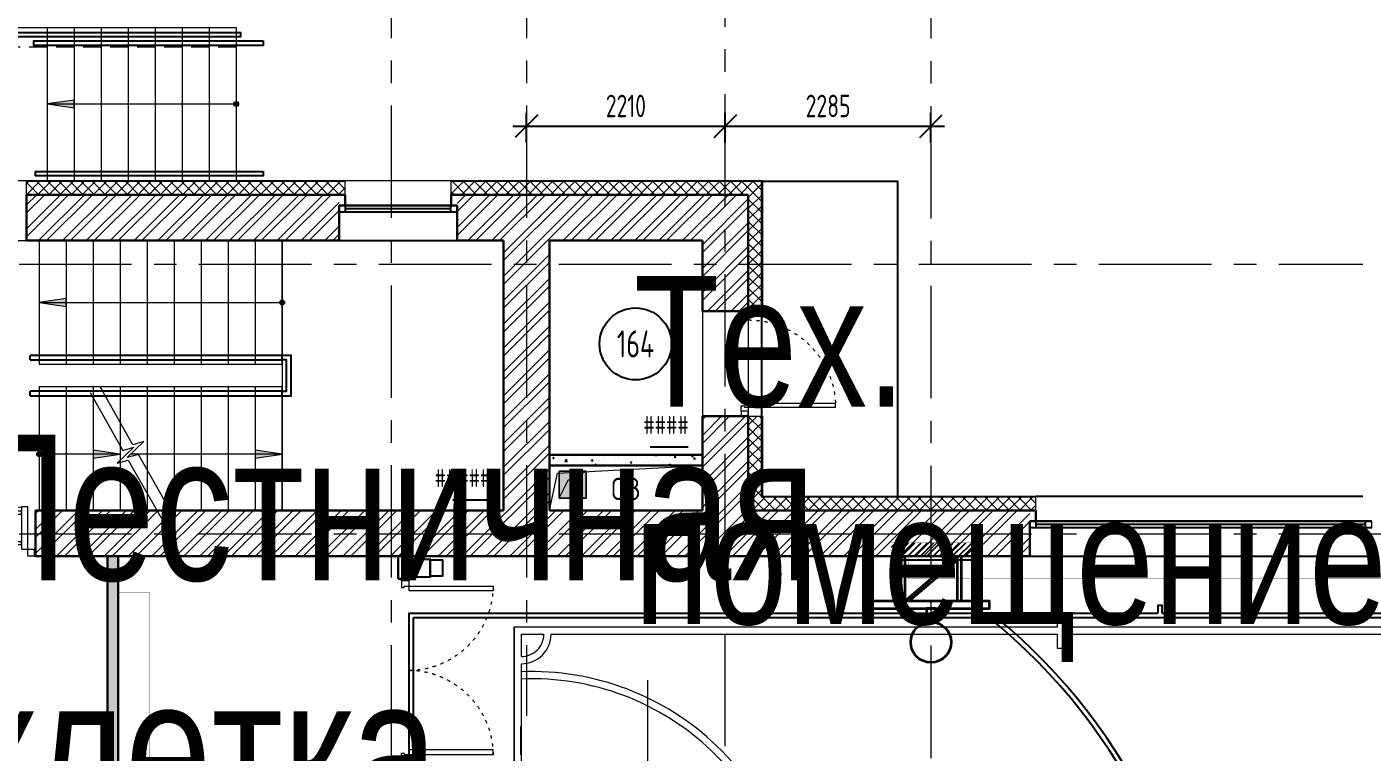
# Model space of a CAD drawing. Header units: millimetres. Extents: x -13407 to 8063098, y -54153 to 109271.
# Drawn here: x 25520 to 40276, y 69964 to 78036 of the extents above; entities that cross this region are included whole.
import ezdxf
from ezdxf.enums import TextEntityAlignment as Align

# ---------------------------------------------------------------- set-up
doc = ezdxf.new("R2018")
doc.units = ezdxf.units.MM
for name, pattern in [('ACAD_ISO03W100', [30, 12, -18]), ('ADSK_Скрыто', [6, 3, -3]), ('ADSK_Штриховая_ш2 п1', [3, 2, -1]), ('CENTER', [2, 1.25, -0.25, 0.25, -0.25]), ('Штрих', [6.35, 3.175, -3.175])]:
    doc.linetypes.add(name, pattern=pattern)
doc.layers.get('Defpoints').update_dxf_attribs({"color": 6})
for name, color, linetype, lineweight in [('АР_Двери', 5, 'Continuous', 18), ('АР_Лестницы', 250, 'Continuous', 15), ('АР_Лестницы ограждение', 94, 'Continuous', 25), ('АР_Маркер экспликации', 239, 'Continuous', 13), ('АР_Навесной фасад', 5, 'Continuous', 5), ('АР_Номер помещения', 1, 'Continuous', 25), ('АР_Оси', 193, 'Continuous', 9), ('АР_Оси размеры', 164, 'Continuous', 9), ('АР_Перегородки газоблок', 165, 'Continuous', 30), ('АР_Перегородки газоблок_Штрих', 165, 'Continuous', 5), ('АР_Помещения_площадь', 19, 'Continuous', 9), ('АР_Сущ Несущая стена', 202, 'Continuous', 30), ('АР_тонкая линия', 250, 'Continuous', 0), ('АР_Утеплитель', 250, 'Continuous', 9), ('АР_Штриховка кирпич', 250, 'Continuous', 9), ('Спринклеры', 7, 'Continuous', 18), ('ТХ_ОСНОВНОЙ', 103, 'Continuous', 25), ('ТХ_разметка минифутбол', 7, 'Continuous', 9), ('Элементы узлов', 7, 'Continuous', 9)]:
    doc.layers.add(name, color=color, linetype=linetype, lineweight=lineweight)
doc.layers.add('АР_Названия помещений', color=124, linetype='Continuous', lineweight=5, plot=False)
for name, color, linetype in [('АР_новое окно', 160, 'Continuous'), ('АР_Отверстия', 251, 'Continuous'), ('ТХ_обор_спорт', 5, 'Continuous'), ('ТХ_разметка баскетбол', 7, 'Continuous')]:
    doc.layers.add(name, color=color, linetype=linetype)
doc.layers.add('ТХ_Задание КР', color=7, linetype='Continuous', true_color=0x9a5430)
doc.styles.add('ICOCPEUR', font='isocpeur.ttf')
doc.styles.add('ISOCPEUR', font='isocpeur.ttf', dxfattribs={"width": 0.7})
doc.styles.get("Standard").update_dxf_attribs({"font": 'arial.ttf'})
doc.styles.add('ГОСТ 2.304', font='isocpeur.ttf', dxfattribs={"width": 0.7})
doc.dimstyles.new('СПДС', dxfattribs={"dimscale": 100, "dimtxt": 2.5, "dimasz": 2.5, "dimexe": 1.5, "dimexo": 0, "dimgap": 1, "dimtad": 1, "dimdec": 0, "dimrnd": 1, "dimtxsty": 'ГОСТ 2.304', "dimblk": 'OBLIQUE', "dimcen": 2.5, "dimdle": 1.5, "dimadec": 0, "dimazin": 2, "dimtfac": 0.75, "dimtdec": 0, "dimtmove": 1, "dimatfit": 3, "dimfxl": 1, "dimtolj": 1, "dimarcsym": 1})
pattern_1 = [(50, (211803.85, -55205.68), (215.17805, -18.82564), [22.5, -247.5]), (355, (211803.85, -55205.68), (-41.6254, 225.65764), [18, -198]), (100.45144, (211821.79, -55207.25), (173.55265, 206.832), [19.12206, -210.34263]), (46.1842, (211803.85, -55145.68), (320.1724, -49.65578), [33.75, -371.25]), (96.63564, (211830.53, -55149.82), (280.3986, 292.2356), [28.6831, -315.51413]), (351.18416, (211803.85, -55145.68), (280.3986, 292.2356), [27, -297]), (21, (211833.85, -55160.68), (179.07212, -120.78567), [22.5, -247.5]), (326, (211833.85, -55160.68), (72.9946, 217.54501), [18, -198]), (71.45144, (211848.78, -55170.75), (252.06671, 96.75935), [19.12206, -210.34263]), (37.5, (211803.85, -55205.68), (3.647957, 99.868156), [0, -195.6, 0, -201, 0, -198.75]), (7.5, (211803.85, -55205.68), (78.92086, 118.323514), [0, -114.6, 0, -191.1, 0, -75.75]), (327.5, (211736.95, -55205.68), (160.14673, -6.766462), [0, -75, 0, -234, 0, -310.5]), (317.5, (211706.95, -55205.68), (174.95585, 30.031495), [0, -97.5, 0, -155.4, 0, -220.5])]

# ---------------------------------------------------------------- blocks, each defined once
blk = doc.blocks.new('*U353')
h = blk.add_hatch(color=256)
h.dxf.hatch_style = 1
edge = h.paths.add_edge_path()
edge.add_arc((0, 0), 27.6, 359.64, 719.64)
h = blk.add_hatch(color=256)
h.dxf.hatch_style = 1
h.paths.add_polyline_path([(2398, -44), (2398, 44), (2698, 0)])
blk.add_line((2698, 0), (0, 0))
blk.add_lwpolyline([(2398, 44), (2398, -44), (2698, 0), (2398, 44)])
blk.add_circle((0, 0), 27.6)
blk = doc.blocks.new('*U345')
h = blk.add_hatch(color=256)
h.dxf.hatch_style = 1
edge = h.paths.add_edge_path()
edge.add_arc((0, 0), 27.6, 359.64, 719.64)
h = blk.add_hatch(color=256)
h.dxf.hatch_style = 1
h.paths.add_polyline_path([(600, -44), (600, 44), (900, 0)])
blk.add_line((900, 0), (0, 0))
blk.add_lwpolyline([(600, 44), (600, -44), (900, 0), (600, 44)])
blk.add_circle((0, 0), 27.6)
blk = doc.blocks.new('*U346')
for points in [[(-55, -80), (-55, 0), (-115, 0), (-115, -40), (-100, -40), (-100, -80), (-55, -80)], [(0, 0), (0, -80), (-55, -80), (-55, 0), (0, 0)], [(-1170, 0), (-1170, -80), (-1115, -80), (-1115, 0), (-1170, 0)], [(-1115, -80), (-1115, 0), (-1055, 0), (-1055, -40), (-1070, -40), (-1070, -80), (-1115, -80)]]:
    blk.add_lwpolyline(points)
blk.add_lwpolyline([(-100, -80), (-100, -1050), (-140, -1050), (-140, -80)], close=True)
at = {"linetype": 'ACAD_ISO03W100', "ltscale": 3}
blk.add_arc((-100, -80), 970, 180, 270, dxfattribs=at)
blk = doc.blocks.new('*U14')
at = {"layer": 'АР_новое окно', "lineweight": 20}
for p, q in [((0, 3800), (-70, 3800)), ((0, 0), (-70, 0))]:
    blk.add_line(p, q, dxfattribs=at)
at = {"layer": 'АР_новое окно'}
for p, q in [((-70, 3800), (-70, 0)), ((-70, 0), (-70, 3800)), ((0, 3730), (-70, 3730)), ((-35, 3730), (-35, 70)), ((0, 3800), (0, 0)), ((0, 70), (-70, 70))]:
    blk.add_line(p, q, dxfattribs=at)
blk = doc.blocks.new('*U385')
at = {"layer": 'АР_новое окно', "lineweight": 20}
for p, q in [((0, 1310), (-70, 1310)), ((0, 0), (-70, 0))]:
    blk.add_line(p, q, dxfattribs=at)
at = {"layer": 'АР_новое окно'}
for p, q in [((-70, 1310), (-70, 0)), ((-70, 0), (-70, 1310)), ((0, 1240), (-70, 1240)), ((-35, 1240), (-35, 70)), ((0, 1310), (0, 0)), ((0, 70), (-70, 70))]:
    blk.add_line(p, q, dxfattribs=at)
blk = doc.blocks.new('*U598')
at = {"layer": 'Defpoints', "color": 7}
blk.add_line((5966, -4131), (5544, -4131), dxfattribs=at)
at = {"layer": 'АР_Номер помещения', "color": 7}
blk.add_circle((120, -3061), 400, dxfattribs=at)
at = {"layer": 'Defpoints', "color": 7, "style": 'ISOCPEUR', "width": 0.7, "flags": 1}
blk.add_attdef('КАТЕГОРИЯ', (-499, -2092), '', height=250, dxfattribs=at)
at = {"layer": 'Defpoints', "color": 7, "style": 'ISOCPEUR', "width": 0.7}
blk.add_attdef('ПЛОЩАДЬ_ПОМЕЩЕНИЯ', text='', height=200, dxfattribs=at).set_placement((5971, -3885), align=Align.MIDDLE_RIGHT)
at = {"layer": 'АР_Номер помещения', "color": 7, "style": 'ISOCPEUR', "width": 0.7}
blk.add_attdef('НОМЕР_ПОМЕЩЕНИЯ', text='', height=300, dxfattribs=at).set_placement((120, -3061), align=Align.MIDDLE_CENTER)
at = {"layer": 'АР_Помещения_площадь', "color": 7, "lineweight": 30, "width": 0.7, "flags": 104}
blk.add_attdef('ИМЯ_ПОМЕЩЕНИЯ', text='', height=100, dxfattribs=at).set_placement((158, 1217), align=Align.MIDDLE_CENTER)
blk = doc.blocks.new('*U610')
at = {"layer": 'Defpoints', "color": 7}
blk.add_line((371, -3321), (-51, -3321), dxfattribs=at)
at = {"layer": 'АР_Номер помещения', "color": 7}
blk.add_circle((-214, -2173), 400, dxfattribs=at)
at = {"layer": 'Defpoints', "color": 7, "style": 'ISOCPEUR', "width": 0.7, "flags": 1}
blk.add_attdef('КАТЕГОРИЯ', (-499, -2092), '', height=250, dxfattribs=at)
at = {"layer": 'Defpoints', "color": 7, "style": 'ISOCPEUR', "width": 0.7}
blk.add_attdef('ПЛОЩАДЬ_ПОМЕЩЕНИЯ', text='', height=200, dxfattribs=at).set_placement((376, -3075), align=Align.MIDDLE_RIGHT)
at = {"layer": 'АР_Номер помещения', "color": 7, "style": 'ISOCPEUR', "width": 0.7}
blk.add_attdef('НОМЕР_ПОМЕЩЕНИЯ', text='', height=300, dxfattribs=at).set_placement((-214, -2173), align=Align.MIDDLE_CENTER)
at = {"layer": 'АР_Помещения_площадь', "color": 7, "lineweight": 30, "width": 0.7, "flags": 104}
blk.add_attdef('ИМЯ_ПОМЕЩЕНИЯ', text='', height=100, dxfattribs=at).set_placement((158, 1217), align=Align.MIDDLE_CENTER)
blk = doc.blocks.new('*U611')
at = {"layer": 'Defpoints', "color": 7}
blk.add_line((636, -4594), (214, -4594), dxfattribs=at)
at = {"layer": 'АР_Номер помещения', "color": 7}
blk.add_circle((-124, -725), 400, dxfattribs=at)
at = {"layer": 'Defpoints', "color": 7, "style": 'ISOCPEUR', "width": 0.7, "flags": 1}
blk.add_attdef('КАТЕГОРИЯ', (-499, -2092), '', height=250, dxfattribs=at)
at = {"layer": 'Defpoints', "color": 7, "style": 'ISOCPEUR', "width": 0.7}
blk.add_attdef('ПЛОЩАДЬ_ПОМЕЩЕНИЯ', text='', height=200, dxfattribs=at).set_placement((641, -4347), align=Align.MIDDLE_RIGHT)
at = {"layer": 'АР_Номер помещения', "color": 7, "style": 'ISOCPEUR', "width": 0.7}
blk.add_attdef('НОМЕР_ПОМЕЩЕНИЯ', text='', height=300, dxfattribs=at).set_placement((-124, -725), align=Align.MIDDLE_CENTER)
at = {"layer": 'АР_Помещения_площадь', "color": 7, "lineweight": 30, "width": 0.7, "flags": 104}
blk.add_attdef('ИМЯ_ПОМЕЩЕНИЯ', text='', height=100, dxfattribs=at).set_placement((158, 1217), align=Align.MIDDLE_CENTER)
blk = doc.blocks.new('двупольн.дв.2000')
at = {"layer": 'АР_Двери'}
for points in [[(0, 2017), (85, 2017), (85, 1996), (0, 1996), (0, 2017)], [(85, 1996), (0, 1996), (0, 1921), (32, 1921), (32, 1937), (85, 1937), (85, 1996)], [(85, 4), (0, 4), (0, 79), (32, 79), (32, 63), (85, 63), (85, 4)], [(0, -17), (85, -17), (85, 4), (0, 4), (0, -17)]]:
    blk.add_lwpolyline(points, dxfattribs=at)
for points in [[(85, 1937), (1022, 1937), (1022, 1884), (85, 1884)], [(85, 63), (1022, 63), (1022, 116), (85, 116)]]:
    blk.add_lwpolyline(points, close=True, dxfattribs=at)
at = {"layer": 'АР_Двери', "linetype": 'ACAD_ISO03W100', "ltscale": 3}
for centre, start, end in [((73, 1950), 270.7367, 359.2633), ((73, 50), 0.7367, 89.2633)]:
    blk.add_arc(centre, 950, start, end, dxfattribs=at)
blk = doc.blocks.new('412_Задание_Шахта__Spr_ - Тип1_1_ОВ-3256274-310_В_ОП_01_0_000')
at = {"layer": 'Спринклеры', "linetype": 'ADSK_Скрыто', "lineweight": 9}
blk.add_hatch(color=256, dxfattribs=at).paths.add_polyline_path([(-150, -150), (-50, 50), (150, 150), (-150, 150)])
at = {"layer": 'Элементы узлов', "linetype": 'ADSK_Скрыто', "true_color": 0xff8000}
blk.add_hatch(color=30, dxfattribs=at).paths.add_polyline_path([(150, -150), (150, 150), (-150, 150), (-150, -150)])
at = {"layer": 'Элементы узлов', "lineweight": 18}
for p, q in [((150, 150), (-150, 150)), ((-150, 150), (-150, -150)), ((150, 150), (-150, 150)), ((-150, 150), (-150, -150)), ((-50, 50), (150, 150)), ((150, -150), (150, 150)), ((-150, -150), (-50, 50)), ((-150, -150), (150, -150))]:
    blk.add_line(p, q, dxfattribs=at)
at = {"layer": 'Элементы узлов'}
for p, q in [((-150, -150), (-150, 150)), ((-150, 150), (150, 150)), ((150, 150), (150, -150)), ((150, -150), (-150, -150))]:
    blk.add_line(p, q, dxfattribs=at)
blk = doc.blocks.new('_Oblique')
at = {"color": 0, "linetype": 'ByBlock', "lineweight": -2}
blk.add_line((-0.5, -0.5), (0.5, 0.5), dxfattribs=at)
blk = doc.blocks.new('*D494')
at = {"layer": 'Defpoints', "color": 0, "ltscale": 100, "transparency": 16777216}
for p in [(33285, 76928), (31075, 76745), (33285, 76745)]:
    blk.add_point(p, dxfattribs=at)
at = {"layer": 'АР_Оси размеры', "color": 0, "lineweight": -2, "ltscale": 100, "transparency": 16777216}
for p, q in [((31075, 76745), (31075, 77078)), ((33285, 76745), (33285, 77078)), ((30925, 76928), (33435, 76928))]:
    blk.add_line(p, q, dxfattribs=at)
at = {"layer": 'АР_Оси размеры', "color": 0, "lineweight": -2, "ltscale": 100, "transparency": 16777216, "xscale": 250, "yscale": 250, "zscale": 250, "rotation": 180}
blk.add_blockref('_Oblique', (31075, 76928), dxfattribs=at)
at = {"layer": 'АР_Оси размеры', "color": 0, "lineweight": -2, "ltscale": 100, "transparency": 16777216, "xscale": 250, "yscale": 250, "zscale": 250}
blk.add_blockref('_Oblique', (33285, 76928), dxfattribs=at)
at = {"layer": 'АР_Оси размеры', "color": 0, "ltscale": 100, "transparency": 16777216, "insert": (32180, 77153), "char_height": 250, "attachment_point": 5, "style": 'ГОСТ 2.304'}
blk.add_mtext('\\A1;2210', dxfattribs=at)
blk = doc.blocks.new('*D495')
at = {"layer": 'Defpoints', "color": 0, "ltscale": 100, "transparency": 16777216}
for p in [(35570, 76928), (33285, 76745), (35570, 76745)]:
    blk.add_point(p, dxfattribs=at)
at = {"layer": 'АР_Оси размеры', "color": 0, "lineweight": -2, "ltscale": 100, "transparency": 16777216}
for p, q in [((33285, 76745), (33285, 77078)), ((35570, 76745), (35570, 77078)), ((33135, 76928), (35720, 76928))]:
    blk.add_line(p, q, dxfattribs=at)
at = {"layer": 'АР_Оси размеры', "color": 0, "lineweight": -2, "ltscale": 100, "transparency": 16777216, "xscale": 250, "yscale": 250, "zscale": 250, "rotation": 180}
blk.add_blockref('_Oblique', (33285, 76928), dxfattribs=at)
at = {"layer": 'АР_Оси размеры', "color": 0, "lineweight": -2, "ltscale": 100, "transparency": 16777216, "xscale": 250, "yscale": 250, "zscale": 250}
blk.add_blockref('_Oblique', (35570, 76928), dxfattribs=at)
at = {"layer": 'АР_Оси размеры', "color": 0, "ltscale": 100, "transparency": 16777216, "insert": (34427, 77153), "char_height": 250, "attachment_point": 5, "style": 'ГОСТ 2.304'}
blk.add_mtext('\\A1;2285', dxfattribs=at)
blk = doc.blocks.new('1700-2')
for points in [[(-471, 1443), (0, 1443), (0, 1513), (-471, 1513)], [(0, -13), (-1055, -13), (-1055, 57), (0, 57)]]:
    blk.add_lwpolyline(points, close=True)
for points in [[(80, 1600), (0, 1600), (0, 1583), (80, 1583), (80, 1600)], [(0, 1583), (80, 1583), (80, 1513), (50, 1513), (50, 1513), (0, 1513), (0, 1583)], [(-386, 1443), (-421, 1443), (-421, 1358), (-50, 1358), (-50, 1443), (-85, 1443)], [(-386, 1443), (-386, 1393), (-85, 1393), (-85, 1443)], [(-970, 57), (-1005, 57), (-1005, 142), (-50, 142), (-50, 57), (-85, 57)], [(-970, 57), (-970, 107), (-85, 107), (-85, 57)], [(0, -83), (80, -83), (80, -13), (50, -13), (50, -13), (0, -13), (0, -83)], [(80, -100), (0, -100), (0, -83), (80, -83), (80, -100)]]:
    blk.add_lwpolyline(points)
for centre, radius, start, end in [((0, 1513), 471, 180, 270), ((0, -13), 1055, 90, 180)]:
    blk.add_arc(centre, radius, start, end)
blk = doc.blocks.new('*U461')
h = blk.add_hatch(color=256)
h.dxf.hatch_style = 1
edge = h.paths.add_edge_path()
edge.add_arc((0, 0), 27.6, 359.64, 719.64)
h = blk.add_hatch(color=256)
h.dxf.hatch_style = 1
h.paths.add_polyline_path([(1800, -44), (1800, 44), (2100, 0)])
blk.add_line((2100, 0), (0, 0))
blk.add_lwpolyline([(1800, 44), (1800, -44), (2100, 0), (1800, 44)])
blk.add_circle((0, 0), 27.6)
blk = doc.blocks.new('У229')
for points in [[(176967, -109862), (177167, -109862), (177167, -110062), (176967, -110062)], [(176977, -110062), (177157, -110062), (177157, -110202), (176977, -110202)]]:
    blk.add_lwpolyline(points, close=True)
blk = doc.blocks.new('У119')
at = {"const_width": 2}
blk.add_lwpolyline([(141634, -87746), (144634, -87746), (144634, -87996), (141634, -87996)], close=True, dxfattribs=at)
blk = doc.blocks.new('У136-2')
at = {"layer": 'ТХ_обор_спорт', "lineweight": 5, "const_width": 2}
blk.add_lwpolyline([(-183352, 138898), (-183002, 138898), (-183002, 137648), (-183352, 137648)], close=True, dxfattribs=at)
blk = doc.blocks.new('баскетбол')
at = {"color": 1, "linetype": 'Штрих', "ltscale": 100}
blk.add_lwpolyline([(-9776.9, -4078.8), (-9776.9, 4057.6)], dxfattribs=at)
at = {"color": 7, "ltscale": 100}
for centre, radius, start, end in [((-8696.6, 0), 6530.6, 309.08868, 50.91132), ((-8688.6, 0), 6578.6, 309.60082, 50.39918)]:
    blk.add_arc(centre, radius, start, end, dxfattribs=at)
at = {"layer": 'ТХ_разметка баскетбол', "color": 7}
for p, q in [((-10976.9, 5068.9), (-5278.9, 5068.9)), ((-10976.9, 2450), (-10976.9, 5068.9)), ((-5195.1, 5068.9), (725.9, 5068.9))]:
    blk.add_line(p, q, dxfattribs=at)
for points in [[(-2655, 5117), (-2655, 5201.4), (-2705, 5201.4), (-2705, 5117)], [(4205, 5117), (12525, 5117), (12525, -5117), (-11025, -5117), (-11025, 5117), (-2705, 5117)], [(-2655, 5117), (4155, 5117)]]:
    blk.add_lwpolyline(points, dxfattribs=at)
blk = doc.blocks.new('A$C00b7f25d')
at = {"layer": 'ТХ_разметка минифутбол', "color": 1}
for p, q in [((-445, 697), (-444, 10627)), ((-444, 10628), (-444, 697)), ((-444, 10628), (5595, 10628)), ((5675, 10628), (10203, 10628)), ((-365, 10547), (-365, 10298)), ((-364, 10547), (-114, 10547)), ((-34, 10547), (5595, 10547)), ((5675, 10547), (10123, 10547)), ((-365, 10218), (-365, 1106))]:
    blk.add_line(p, q, dxfattribs=at)
for points in [[(5595, 10628), (5595, 10788), (5675, 10788), (5675, 10628)], [(5675, 10547), (5675, 10387), (5595, 10387), (5595, 10547)], [(5675, 10547), (5675, 10387), (5595, 10387), (5595, 10547)]]:
    blk.add_lwpolyline(points, dxfattribs=at)
for centre, radius, start, end in [((-364, 10547), 330, 269.9808, 360), ((-364, 10547), 250, 269.9746, 360), ((-244, 7171), 2959, 359.7889, 92.3348), ((-244, 7171), 2879, 359.7849, 92.3978)]:
    blk.add_arc(centre, radius, start, end, dxfattribs=at)
blk = doc.blocks.new('ферма тренир')
at = {"color": 250, "lineweight": 35}
for p, q in [((822522, -87224), (823102, -86724)), ((822805, -86724), (822819, -86724)), ((822812, -86730), (822812, -86717)), ((822567, -87224), (823102, -86768)), ((822805, -87225), (822818, -87225)), ((822812, -87219), (822812, -87232))]:
    blk.add_line(p, q, dxfattribs=at)
for points in [[(822472, -87224), (822472, -86724), (822522, -86724), (822522, -87224)], [(823152, -87224), (823152, -86724), (823102, -86724), (823102, -87224)], [(822862, -87460), (822862, -87304), (822762, -87304), (822762, -87460)]]:
    blk.add_lwpolyline(points, dxfattribs=at)
blk.add_lwpolyline([(822162, -87304), (823462, -87304), (823462, -87224), (822162, -87224)], close=True, dxfattribs=at)
blk.add_circle((822812, -87679), 225, dxfattribs=at)

msp = doc.modelspace()

# ---------------------------------------------------------------- hatches: boundary and pattern name
at = {"layer": 'АР_Лестницы'}
h = msp.add_hatch(color=256, dxfattribs=at)
h.dxf.hatch_style = 1
h.paths.add_polyline_path([(28059.9, 73235.7), (28059.9, 73324.3), (28359.9, 73280)])
at = {"layer": 'АР_Перегородки газоблок_Штрих', "ltscale": 100}
h = msp.add_hatch(dxfattribs=at)
h.set_pattern_fill('AR-CONC', color=256, scale=30)
h.set_pattern_definition(pattern_1)
h.paths.add_polyline_path([(33029.9, 73273.8), (31329.9, 73274.5), (31329.9, 73154.5), (33029.9, 73153.8)])
h = msp.add_hatch(dxfattribs=at)
h.set_pattern_fill('AR-CONC', color=256, scale=30)
h.set_pattern_definition(pattern_1)
h.paths.add_polyline_path([(26539.4, 69395), (26419.4, 69395), (26419.4, 63195), (26743.7, 63195), (26743.7, 63315), (26539.4, 63315), (26539.4, 64721.5), (27908.8, 64721.5), (28428.8, 64721.5), (29569.9, 64721.5), (29569.9, 64841.5), (26539.4, 64841.5)])
h.paths.add_polyline_path([(26539.4, 72145), (26419.4, 72145), (26419.4, 69395), (26539.4, 69395)])
h.paths.add_polyline_path([(29769.9, 69195), (29649.9, 69195), (29649.9, 67829.9), (29649.8, 66589.9), (29649.9, 64841.5), (29569.9, 64841.5), (29569.9, 64721.5), (29649.9, 64721.5), (29649.9, 64121.5), (29649.9, 63595), (29769.9, 63595)])
h.paths.add_polyline_path([(28999.7, 69395), (28879.7, 69395), (28879.7, 67709.9), (29569.9, 67709.9), (29569.9, 67829.9), (28999.7, 67829.9), (28999.7, 67829.9)], flags=17)
h.paths.add_polyline_path([(29369.9, 69595), (28879.7, 69595), (28879.7, 69395), (28999.7, 69395), (28999.7, 69475), (29369.9, 69475)])
h = msp.add_hatch(dxfattribs=at)
h.set_pattern_fill('AR-CONC', color=256, scale=30)
h.set_pattern_definition(pattern_1)
h.paths.add_polyline_path([(29769.9, 72145), (29649.9, 72145), (29649.7, 71893.2), (29769.7, 71893.2)])
at = {"layer": 'АР_Утеплитель', "ltscale": 100}
h = msp.add_hatch(dxfattribs=at)
h.set_pattern_fill('ANSI37', color=256, scale=700)
h.set_pattern_definition([(45, (-947100.03, 112057.145), (-61.871843, 61.871843), []), (135, (-947100.03, 112057.145), (-61.871843, -61.871843), [])])
h.paths.add_polyline_path([(23819.9, 76165), (23819.9, 76315), (23159.9, 76315), (23159.9, 72805), (22744.9, 72805), (22744.9, 72655), (23309.9, 72655), (23309.9, 76165)])
h.paths.add_polyline_path([(25519.9, 76315), (25519.9, 76165), (29059.9, 76165), (29059.9, 76315)])
h = msp.add_hatch(dxfattribs=at)
h.set_pattern_fill('ANSI37', color=256, scale=700)
h.set_pattern_definition([(45, (-944045.03, 108547.145), (-61.871843, 61.871843), []), (135, (-944045.03, 108547.145), (-61.871843, -61.871843), [])])
h.paths.add_polyline_path([(33539.9, 74869.9), (33539.9, 76165), (30239.9, 76165), (30239.9, 76315), (33689.9, 76315), (33689.9, 74869.9)])
h = msp.add_hatch(dxfattribs=at)
h.set_pattern_fill('ANSI37', color=256, scale=700)
h.set_pattern_definition([(45, (-941635.03, 108547.145), (-61.871843, 61.871843), []), (135, (-941635.03, 108547.145), (-61.871843, -61.871843), [])])
h.paths.add_polyline_path([(36734.9, 72655), (33539.9, 72655), (33539.9, 73702.9), (33689.9, 73702.9), (33689.9, 72805), (36734.9, 72805)])
at = {"layer": 'АР_Штриховка кирпич', "ltscale": 100}
h = msp.add_hatch(dxfattribs=at)
h.set_pattern_fill('ANSI32', color=256, scale=500)
h.set_pattern_definition([(45, (-972739.71, 112731.18), (-132.58252, 132.58252), []), (45, (-972651.32, 112731.18), (-132.58252, 132.58252), [])])
h.paths.add_polyline_path([(28994.9, 76165), (25519.9, 76165), (25519.9, 75655), (28994.9, 75655)])
h = msp.add_hatch(dxfattribs=at)
h.set_pattern_fill('ANSI32', color=256, scale=500)
h.set_pattern_definition([(45, (-959812.68, 109221.18), (-132.58252, 132.58252), []), (45, (-959724.3, 109221.18), (-132.58252, 132.58252), [])])
h.paths.add_polyline_path([(32926.9, 73702.9), (32889.8, 73702.9)], flags=17)
h.paths.add_polyline_path([(33539.9, 73702.9), (33029.9, 73702.9), (33029.9, 72655), (31329.9, 72655), (31329.9, 75655), (33029.9, 75655), (33029.9, 74869.5), (33539.9, 74870.3), (33539.9, 76165), (30304.9, 76165), (30304.9, 75655), (30819.9, 75655), (30819.9, 72655), (25619.9, 72655), (25619.9, 72145), (31050.5, 72145), (36669.9, 72145), (36669.9, 72655), (33539.9, 72655)])
at = {"layer": 'ТХ_Задание КР', "ltscale": 100, "transparency": 33554636}
h = msp.add_hatch(dxfattribs=at)
h.set_pattern_fill('ANSI31', color=20, scale=400)
h.set_pattern_definition([(45, (211803.854, -55206.934), (-35.355339, 35.355339), [])])
h.paths.add_polyline_path([(35129.9, 72145), (35129.9, 72295), (36019.9, 72295), (36019.9, 72145)])

# ---------------------------------------------------------------- linework, layer by layer
at = {"ltscale": 100}
msp.add_lwpolyline([(33689.9, 76315), (35199.4, 76315), (35199.4, 72805), (33689.9, 72805)], close=True, dxfattribs=at)
at = {"layer": 'АР_Лестницы', "ltscale": 100}
for p, q in [((25748.7, 78025), (25748.7, 76325)), ((26048.7, 78025), (26048.7, 76325)), ((26348.7, 78025), (26348.7, 76325)), ((26648.7, 78025), (26648.7, 76325)), ((26948.7, 78025), (26948.7, 76325)), ((27248.7, 78025), (27248.7, 76325)), ((27548.7, 78025), (27548.7, 76325)), ((27848.7, 77925), (27848.7, 76325)), ((27848.7, 77805), (27848.7, 76325)), ((25959.9, 75655), (25959.9, 74280)), ((26259.9, 75655), (26259.9, 74280)), ((26559.9, 75655), (26559.9, 74280)), ((26859.9, 75655), (26859.9, 74280)), ((27159.9, 75655), (27159.9, 74280)), ((27459.9, 75655), (27459.9, 74280)), ((27759.9, 75655), (27759.9, 74280)), ((28059.9, 75655), (28059.9, 74280)), ((28359.9, 75655), (28359.9, 74405)), ((28359.9, 74405), (28359.9, 73905)), ((25959.9, 74030), (25959.9, 72655)), ((26259.9, 74030), (26259.9, 72655)), ((26559.9, 74030), (26559.9, 72655)), ((26859.9, 74030), (26859.9, 72655)), ((27159.9, 74030), (27159.9, 72655)), ((27459.9, 74030), (27459.9, 72655)), ((27759.9, 74030), (27759.9, 72655)), ((28059.9, 74030), (28059.9, 72655)), ((28359.9, 73905), (28359.9, 72655))]:
    msp.add_line(p, q, dxfattribs=at)
at = {"layer": 'АР_Лестницы'}
msp.add_line((28359.9, 73280), (26676.9, 73280), dxfattribs=at)
at = {"layer": 'АР_Лестницы', "ltscale": 100}
for points in [[(23309.9, 76325), (23309.9, 78025), (27848.7, 78025), (27848.7, 77805)], [(25718.7, 76325), (27818.7, 76325)], [(25718.7, 76325), (27818.7, 76325)]]:
    msp.add_lwpolyline(points, dxfattribs=at)
for points in [[(25659.9, 74280), (28359.9, 74280), (28359.9, 75655), (25659.9, 75655)], [(25659.9, 72655), (28359.9, 72655), (28359.9, 74030), (25659.9, 74030)]]:
    msp.add_lwpolyline(points, close=True, dxfattribs=at)
at = {"layer": 'АР_Лестницы', "ltscale": 25}
for points in [[(26225.1, 73966.6), (26589.3, 73323.1), (26713.4, 73357.5), (26526.7, 73180), (26650.8, 73214.4), (27015, 72570.9)], [(27126.3, 72633.9), (26762.1, 73277.4), (26638, 73243), (26824.7, 73420.5), (26700.6, 73386.1), (26336.4, 74029.6)]]:
    msp.add_lwpolyline(points, dxfattribs=at)
at = {"layer": 'АР_Лестницы'}
msp.add_lwpolyline([(28059.9, 73324.3), (28059.9, 73235.7), (28359.9, 73280), (28059.9, 73324.3)], dxfattribs=at)
at = {"layer": 'АР_Лестницы ограждение', "ltscale": 100}
for points in [[(23409.3, 77970.8), (27897.2, 77970.8), (27897.2, 77920.8), (23459.3, 77920.8)], [(28150.8, 77876.7), (28150.6, 77826.7), (25600.6, 77826.7), (25600.6, 77876.7), (28150.8, 77876.7)], [(28149.5, 76425), (28149.3, 76375), (25619.3, 76375), (25619.3, 76425), (28149.4, 76425)], [(28359.9, 74329.3), (28359.9, 74379.3), (25559.4, 74379.7)], [(25559.5, 74330), (25559.5, 74330), (25559.4, 74379.7)], [(28359.9, 73930.4), (28460.2, 73930.4), (28460.2, 74379.3), (28359.9, 74379.3)], [(25559.5, 74330), (28359.9, 74330)], [(28359.9, 73979.7), (28410.2, 73979.7), (28410.2, 74330), (28359.9, 74330)], [(28359.9, 73929.7), (28359.9, 73979.7), (25559.9, 73980.4)], [(25559.9, 73930.4), (25559.9, 73930.4), (25559.9, 73980.4)], [(25559.9, 73930.4), (28359.9, 73930.4)]]:
    msp.add_lwpolyline(points, dxfattribs=at)
at = {"layer": 'АР_Навесной фасад', "ltscale": 100}
for p, q in [((33689.9, 76315), (33689.9, 74869.9)), ((33699.9, 76325), (33699.9, 74869.9)), ((33689.9, 73702.9), (33689.9, 72805)), ((33699.9, 73702.9), (33699.9, 72815)), ((33689.9, 72805), (36734.9, 72805)), ((33699.9, 72815), (36734.9, 72815))]:
    msp.add_line(p, q, dxfattribs=at)
for points in [[(25519.9, 76325), (33699.9, 76325)], [(25519.9, 76165), (25519.9, 76325)], [(25519.9, 76315), (29059.9, 76315)], [(29059.9, 76165), (29059.9, 76325)], [(30239.9, 76165), (30239.9, 76325)], [(30239.9, 76315), (33689.9, 76315)], [(33539.9, 74869.9), (33699.9, 74869.9)], [(33539.9, 73702.9), (33699.9, 73702.9)], [(36734.9, 72655), (36734.9, 72815)]]:
    msp.add_lwpolyline(points, dxfattribs=at)
at = {"layer": 'АР_новое окно'}
for p, q in [((28994.9, 75655), (30304.9, 75655)), ((36669.9, 72145), (40469.9, 72145))]:
    msp.add_line(p, q, dxfattribs=at)
msp.add_lwpolyline([(36734.9, 72815), (40404.9, 72815)], dxfattribs=at)
at = {"layer": 'АР_Оси', "linetype": 'CENTER', "ltscale": 1000}
for p, q in [((29569.9, 79157.5), (29569.9, 23425.1)), ((31074.9, 79157.5), (31074.9, 70369.9)), ((33284.9, 70033.1), (33284.9, 79157.5)), ((35569.9, 79151.9), (35569.9, 23046.9)), ((-12563.8, 75395), (70614.6, 75395)), ((-12563.8, 72395), (70614.6, 72395)), ((32419.4, 70768.8), (32419.4, 15036.4))]:
    msp.add_line(p, q, dxfattribs=at)
at = {"layer": 'АР_Перегородки газоблок', "ltscale": 100}
for points in [[(31329.9, 73274.5), (33029.9, 73273.8)], [(33029.9, 73153.8), (31329.9, 73154.5)], [(26419.4, 63195), (26419.4, 72145)], [(26539.4, 72145), (26539.4, 64841.5)], [(29649.9, 71893.1), (29649.9, 72145)], [(29769.9, 71893.2), (29769.9, 72145)], [(29769.9, 71893.2), (29649.9, 71893.1)]]:
    msp.add_lwpolyline(points, dxfattribs=at)
at = {"layer": 'АР_Сущ Несущая стена', "ltscale": 100}
for p, q in [((25519.9, 76165), (29059.9, 76165)), ((25519.9, 76165), (25519.9, 75655)), ((29059.9, 76046.1), (29059.9, 76165)), ((30239.9, 76165), (33539.9, 76165)), ((30239.9, 76046.1), (30239.9, 76165)), ((33539.9, 76165), (33539.9, 74869.9)), ((28994.9, 76046.1), (28994.9, 75655)), ((28994.9, 76046.1), (29059.9, 76046.1)), ((30239.9, 76046.1), (30304.9, 76046.1)), ((30304.9, 76046.1), (30304.9, 75655)), ((25519.9, 75655), (28994.9, 75655)), ((30304.9, 75655), (30819.9, 75655)), ((30819.9, 75655), (30819.9, 72655)), ((31329.9, 75655), (33029.9, 75655)), ((31329.9, 75655), (31329.9, 72655)), ((33029.9, 75655), (33029.9, 74869.9)), ((33029.9, 74869.9), (33539.9, 74869.9)), ((33029.9, 73702.9), (33539.9, 73702.9)), ((33029.9, 73702.9), (33029.9, 72655)), ((33539.9, 73702.9), (33539.9, 72655)), ((25619.9, 72655), (30819.9, 72655)), ((25619.9, 72655), (25619.9, 72145)), ((31329.9, 72655), (33029.9, 72655)), ((33539.9, 72655), (36734.9, 72655)), ((36734.9, 72536.1), (36734.9, 72655)), ((36669.9, 72536.1), (36669.9, 72145)), ((36669.9, 72536.1), (36734.9, 72536.1)), ((25619.9, 72145), (36669.9, 72145))]:
    msp.add_line(p, q, dxfattribs=at)
at = {"layer": 'АР_Сущ Несущая стена', "lineweight": 15, "ltscale": 100}
msp.add_line((36734.9, 72536.1), (40469.9, 72536.1), dxfattribs=at)
at = {"layer": 'АР_тонкая линия', "color": 6, "linetype": 'ADSK_Штриховая_ш2 п1', "ltscale": 100}
msp.add_lwpolyline([(27848.7, 77805), (23558.7, 77805), (23558.7, 76325)], dxfattribs=at)
at = {"layer": 'АР_тонкая линия', "ltscale": 100}
for points in [[(23819.9, 76325), (25619.9, 76325)], [(23819.9, 76325), (25519.9, 76325)], [(23819.9, 75655), (25519.9, 75655)], [(33029.9, 74869.9), (33029.9, 73702.9)], [(33539.9, 74869.9), (33539.9, 73702.9)], [(31329.9, 72655), (31419.6, 73067.6), (33029.9, 73153.8)]]:
    msp.add_lwpolyline(points, dxfattribs=at)
at = {"layer": 'ТХ_Задание КР', "color": 20, "ltscale": 100, "const_width": 2}
msp.add_lwpolyline([(35129.9, 72145), (35129.9, 72295), (36019.9, 72295), (36019.9, 72145)], close=True, dxfattribs=at)
at = {"layer": 'ТХ_ОСНОВНОЙ', "ltscale": 0.1}
msp.add_line((35254.8, 72106.2, -0.6), (36054.8, 72105.3, -0.6), dxfattribs=at)

# ---------------------------------------------------------------- block references
at = {"layer": 'АР_Двери', "xscale": -1, "rotation": 90}
msp.add_blockref('*U346', (33459.9, 73702.9), dxfattribs=at)
at = {"layer": 'АР_Двери', "lineweight": 30, "ltscale": 100, "rotation": 270}
msp.add_blockref('1700-2', (24019.9, 72225), dxfattribs=at)
at = {"layer": 'АР_Двери', "lineweight": 30, "ltscale": 100}
msp.add_blockref('двупольн.дв.2000', (29684.9, 69876.2), dxfattribs=at)
at = {"layer": 'АР_Лестницы', "ltscale": 100, "rotation": 180}
for name, p in [('*U461', (27848.7, 77175)), ('*U353', (28359.9, 74967.5))]:
    msp.add_blockref(name, p, dxfattribs=at)
at = {"layer": 'АР_Лестницы', "ltscale": 100}
msp.add_blockref('*U345', (25659.9, 73280), dxfattribs=at)
at = {"layer": 'АР_Маркер экспликации'}
ref = msp.add_blockref('*U610', (32501.3, 76679.7), dxfattribs=at)
ref.add_attrib('НОМЕР_ПОМЕЩЕНИЯ', '164', dxfattribs={"layer": 'АР_Номер помещения', "color": 7, "height": 300, "style": 'ISOCPEUR', "width": 0.7}).set_placement((32287.2, 74507), align=Align.MIDDLE_CENTER)
lines = msp.add_mtext('\\W0.8000;Тех. помещение', dxfattribs={"layer": 'АР_Названия помещений', "insert": (32270.4, 75261.3), "char_height": 1451.417, "width": 926.94, "attachment_point": 1})
ref.add_attrib('ИМЯ_ПОМЕЩЕНИЯ', '', (32270.4, 75261.3), dxfattribs={"flags": 104}).embed_mtext(lines)
ref.add_attrib('ПЛОЩАДЬ_ПОМЕЩЕНИЯ', '####', dxfattribs={"layer": 'Defpoints', "color": 7, "height": 200, "style": 'ISOCPEUR', "width": 0.7}).set_placement((32877.4, 73604.9), align=Align.MIDDLE_RIGHT)
ref = msp.add_blockref('*U598', (24712.7, 76899), dxfattribs=at)
ref.add_attrib('НОМЕР_ПОМЕЩЕНИЯ', '163', dxfattribs={"layer": 'АР_Номер помещения', "color": 7, "height": 300, "style": 'ISOCPEUR', "width": 0.7}).set_placement((24832.3, 73837.8), align=Align.MIDDLE_CENTER)
lines = msp.add_mtext('\\W0.8000;Лестничная клетка \\P(Л1)', dxfattribs={"layer": 'АР_Названия помещений', "insert": (24844.3, 73496.2), "char_height": 1619.276, "width": 122.218, "attachment_point": 1})
ref.add_attrib('ИМЯ_ПОМЕЩЕНИЯ', '', (24844.3, 73496.2), dxfattribs={"flags": 104}).embed_mtext(lines)
ref.add_attrib('ПЛОЩАДЬ_ПОМЕЩЕНИЯ', '#####', dxfattribs={"layer": 'Defpoints', "color": 7, "height": 200, "style": 'ISOCPEUR', "width": 0.7}).set_placement((30683.5, 73014.3), align=Align.MIDDLE_RIGHT)
ref = msp.add_blockref('*U611', (16362.9, 71671.4), dxfattribs=at)
ref.add_attrib('НОМЕР_ПОМЕЩЕНИЯ', '155', dxfattribs={"layer": 'АР_Номер помещения', "color": 7, "height": 300, "style": 'ISOCPEUR', "width": 0.7}).set_placement((16238.9, 70946.3), align=Align.MIDDLE_CENTER)
lines = msp.add_mtext('\\W0.8000;Раздевальная', dxfattribs={"layer": 'АР_Названия помещений', "insert": (16211.4, 68192.8), "char_height": 1576.782, "width": 926.94, "attachment_point": 1})
ref.add_attrib('ИМЯ_ПОМЕЩЕНИЯ', '', (16211.4, 68192.8), dxfattribs={"flags": 104}).embed_mtext(lines)
ref.add_attrib('ПЛОЩАДЬ_ПОМЕЩЕНИЯ', '#####', dxfattribs={"layer": 'Defpoints', "color": 7, "height": 200, "style": 'ISOCPEUR', "width": 0.7}).set_placement((17004, 67324.2), align=Align.MIDDLE_RIGHT)
at = {"layer": 'АР_новое окно', "xscale": -1, "rotation": 90}
for name, p in [('*U385', (30304.9, 75976.1)), ('*U14', (40469.9, 72466.1))]:
    msp.add_blockref(name, p, dxfattribs=at)
at = {"layer": 'Спринклеры'}
msp.add_blockref('412_Задание_Шахта__Spr_ - Тип1_1_ОВ-3256274-310_В_ОП_01_0_000', (31590, 72940), dxfattribs=at)
at = {"layer": 'ТХ_обор_спорт', "lineweight": 5, "rotation": 90}
msp.add_blockref('У229', (-80058.7, -105052.6), dxfattribs=at)
at = {"layer": 'ТХ_обор_спорт', "color": 250, "linetype": 'Continuous', "lineweight": 30}
msp.add_blockref('ферма тренир', (-787241.9, 158868.5), dxfattribs=at)
at = {"layer": 'ТХ_обор_спорт'}
for name, p in [('У119', (-106314.1, 159891)), ('У119', (-103314.1, 159891)), ('У136-2', (209890.9, -67156.2)), ('У136-2', (209890.9, -68406.2))]:
    msp.add_blockref(name, p, dxfattribs=at)
at = {"layer": 'ТХ_обор_спорт', "color": 217, "ltscale": 10, "true_color": 0x93278f}
msp.add_blockref('баскетбол', (40794.9, 66395), dxfattribs=at)
at = {"layer": 'ТХ_обор_спорт', "ltscale": 100}
msp.add_blockref('A$C00b7f25d', (31382.4, 60732.6), dxfattribs=at)

# ---------------------------------------------------------------- texts
at = {"layer": 'АР_Отверстия', "ltscale": 100, "insert": (32180.2, 72894), "char_height": 250, "attachment_point": 5, "line_spacing_factor": 0.7, "style": 'ICOCPEUR'}
msp.add_mtext('\\A1;{\\W0.8;ОВ}', dxfattribs=at)

# ---------------------------------------------------------------- dimensions: what is measured, and where the dimension line sits
at = {"layer": 'АР_Оси размеры', "ltscale": 100}
for base, p1, p2, picture, middle in [((33284.9, 76928.3), (31074.9, 76745), (33284.9, 76745), '*D494', (32179.9, 77153.3)), ((35569.9, 76928.3), (33284.9, 76745), (35569.9, 76745), '*D495', (34427.4, 77153.3))]:
    dim = msp.add_linear_dim(base=base, p1=p1, p2=p2, dimstyle='СПДС', dxfattribs=at)
    dim.commit()
    dim.dimension.update_dxf_attribs({"geometry": picture, "text_midpoint": middle})

doc.saveas('drawing.dxf')
